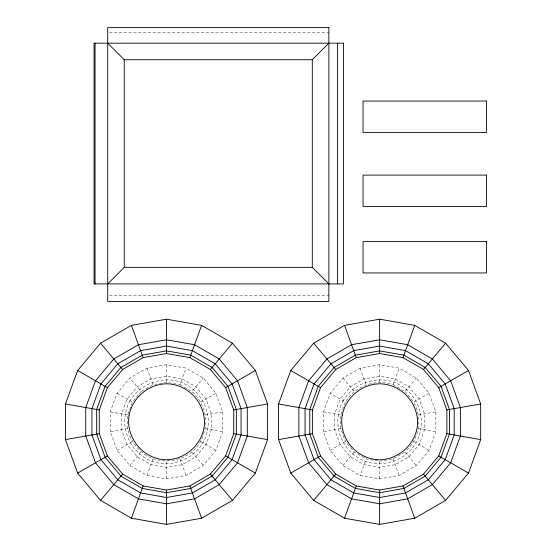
<?xml version="1.0" encoding="UTF-8"?>
<svg xmlns="http://www.w3.org/2000/svg" width="552" height="552" viewBox="0 0 552 552"><rect width="100%" height="100%" fill="white"/><g stroke="black" fill="none" stroke-linecap="round" stroke-linejoin="round"><path stroke-width="0.41" stroke-dasharray="2.76 2.07" d="M110.283 431.705L110.283 411.875L117.065 393.245L129.81 378.058L146.984 368.143L166.504 364.699L186.031 368.143L203.205 378.058L215.949 393.245L222.732 411.875L222.732 431.705L215.949 450.335L203.205 465.522L186.031 475.438L166.504 478.881L146.984 475.438L129.81 465.522L117.065 450.335L110.283 431.705L127.657 428.642C130.61 442.297 140.077 453.578 153.014 458.864C166.325 463.128 180.821 460.575 191.868 452.012C210.084 436.211 210.084 407.362 191.868 391.568L203.205 378.058M127.657 428.642L127.657 414.938L132.342 402.063L141.146 391.568L129.81 378.058M166.504 478.881L166.504 461.244M323.41 431.705L323.41 411.875L330.193 393.245L342.937 378.058L360.104 368.143L379.631 364.699L399.158 368.143L416.332 378.058L429.077 393.245L435.852 411.875L435.852 431.705L429.077 450.335L416.332 465.522L399.158 475.438L379.631 478.881L360.104 475.438L342.937 465.522L330.193 450.335L323.41 431.705L340.777 428.642L345.462 441.517L354.274 452.012L365.396 458.436M340.777 428.642L340.777 414.938L345.462 402.063L330.193 393.245M379.631 478.881L379.631 461.244L366.135 458.864L360.104 475.438M406.645 450.046C419.541 438.24 422.252 418.126 414.09 402.87M146.984 475.438L153.014 458.864M141.892 391.14L153.014 384.716L166.504 382.336L180 384.716L186.031 368.143M346.014 401.407C355.633 385.682 375.774 378.824 393.127 384.716L399.158 368.143M129.81 465.522L141.146 452.012M342.937 465.522L354.274 452.012M393.127 384.716L404.989 391.568L416.332 378.058M379.631 461.244L393.127 458.864L404.989 452.012L406.093 450.701M117.065 450.335L132.342 441.517M200.673 402.063L215.949 393.245M330.193 450.335L345.462 441.517M429.077 393.245L413.8 402.063L404.989 391.568M205.358 414.938L222.732 411.875M418.485 414.938L435.852 411.875M109.42 32.471L328.854 32.471M109.42 295.596L328.854 295.596M323.41 411.875L340.777 414.938M418.485 428.642L435.852 431.705M110.283 411.875L127.657 414.938M205.358 428.642L222.732 431.705M413.8 441.517L429.077 450.335M180 384.716L191.123 391.14M117.065 393.245L133.612 402.801M200.673 441.517L215.949 450.335M342.937 378.058L354.274 391.568M404.989 452.012L416.332 465.522M191.868 452.012L203.205 465.522M360.104 368.143L366.135 384.716M393.127 458.864L399.158 475.438M146.984 368.143L153.014 384.716M180 458.864L186.031 475.438M379.631 364.699L379.631 382.336M166.504 364.699L166.504 382.336M121.571 413.869L121.571 429.711L126.988 444.601L137.179 456.745L150.903 464.667L166.504 467.42L182.112 464.667L195.836 456.745L206.027 444.601L211.444 429.711L211.444 413.869L206.027 398.972L195.836 386.835L182.112 378.913L166.504 376.16L150.903 378.913L137.179 386.835L126.988 398.972L121.571 413.869M334.691 413.869L334.691 429.711L340.115 444.601L350.299 456.745L364.023 464.667L379.631 467.42L395.239 464.667L408.963 456.745L419.147 444.601L424.571 429.711L424.571 413.869L419.147 398.972L408.963 386.835L395.239 378.913L379.631 376.16L364.023 378.913L350.299 386.835L340.115 398.972L334.691 413.869M130.024 400.724C117.562 423.467 127.933 451.964 152.097 461.382C170.996 467.848 192.676 459.961 202.991 442.856C215.452 420.106 205.082 391.616 180.918 382.198C162.019 375.726 140.339 383.619 130.024 400.724M343.144 400.724C330.682 423.467 341.053 451.964 365.224 461.382C384.123 467.848 405.803 459.961 416.118 442.856C428.58 420.106 418.209 391.616 394.038 382.198C375.139 375.726 353.466 383.619 343.144 400.724"/><path stroke-width="0.83" d="M65.453 439.606L65.453 403.974L77.646 370.482L100.554 343.185L131.41 325.369L166.504 319.18L201.604 325.369L232.461 343.185L255.369 370.482L267.561 403.974L267.561 439.606L255.369 473.092L232.461 500.395L201.604 518.211L166.504 524.4L131.41 518.211L100.547 500.395L77.646 473.092L65.453 439.606L99.277 433.644L107.385 455.924L122.627 474.085L143.161 485.939L166.504 490.059L189.853 485.939L210.388 474.085L225.63 455.924L233.737 433.644L233.737 409.936L225.63 387.656L210.388 369.495L189.853 357.641L166.504 353.522L143.161 357.641L122.627 369.495L107.385 387.656L99.277 409.936L99.277 433.644M166.504 524.4L166.504 490.059M278.581 439.606L278.581 403.974L290.766 370.482L313.674 343.185L344.538 325.369L379.631 319.18L414.724 325.369L445.588 343.185L468.496 370.482L480.682 403.974L480.682 439.606L468.496 473.092L445.588 500.395L414.724 518.211L379.631 524.4L344.538 518.211L313.674 500.395L290.766 473.092L278.581 439.606L312.404 433.644L320.512 455.924L335.754 474.085L356.281 485.939L379.631 490.059L402.981 485.939L423.515 474.085L438.75 455.924L446.858 433.644L446.858 409.936L438.75 387.656L423.515 369.495L402.981 357.641L379.631 353.522L356.281 357.641L335.754 369.495L320.512 387.656L312.404 409.936L312.404 433.644M379.631 524.4L379.631 490.059M131.41 518.211L143.161 485.939M189.853 357.641L201.604 325.369M344.538 518.211L356.281 485.939M402.981 357.641L414.724 325.369M100.547 500.395L122.627 474.085M210.388 369.495L232.461 343.185M313.674 500.395L335.754 474.085M423.515 369.495L445.588 343.185M328.854 283.907L312.301 267.354L312.301 59.74L328.854 43.18M107.702 283.907L124.255 267.354L124.255 59.74L107.702 43.18M77.646 473.092L107.385 455.924M225.63 387.656L255.369 370.482M290.766 473.092L320.512 455.924M438.75 387.656L468.496 370.482M233.737 409.936L267.561 403.974M446.858 409.936L480.682 403.974M124.255 59.74L312.301 59.74M124.255 267.354L312.301 267.354M278.581 403.974L312.404 409.936M446.858 433.644L480.682 439.606M65.453 403.974L99.277 409.936M233.737 433.644L267.561 439.606M290.766 370.482L320.512 387.656M438.75 455.924L468.496 473.092M77.646 370.482L107.385 387.656M225.63 455.924L255.369 473.092M313.674 343.185L335.754 369.495M423.515 474.085L445.588 500.395M100.554 343.185L122.627 369.495M210.388 474.085L232.461 500.395M344.538 325.369L356.281 357.641M402.981 485.939L414.724 518.211M131.41 325.369L143.161 357.641M189.853 485.939L201.604 518.211M379.631 319.18L379.631 353.522M337.617 43.18L337.617 283.907M166.504 319.18L166.504 353.522M95.041 43.18L95.041 283.907M85.739 407.548L85.739 436.032L95.482 462.797L113.788 484.615L138.455 498.856L166.504 503.803L194.559 498.856L219.227 484.615L237.532 462.797L247.275 436.032L247.275 407.548L237.532 380.783L219.227 358.966L194.559 344.724L166.504 339.777L138.455 344.724L113.788 358.966L95.482 380.783L85.739 407.548M91.936 408.639L91.936 434.941L100.926 459.65L117.831 479.798L140.608 492.943L166.504 497.511L192.406 492.943L215.183 479.798L232.088 459.65L241.079 434.941L241.079 408.639L232.088 383.93L215.183 363.782L192.406 350.63L166.504 346.07L140.608 350.63L117.831 363.782L100.926 383.93L91.936 408.639M96.676 409.474L96.676 434.1L105.101 457.242L120.929 476.107L142.257 488.423L166.504 492.694L190.757 488.423L212.085 476.107L227.914 457.242L236.339 434.1L236.339 409.474L227.914 386.338L212.085 367.473L190.757 355.157L166.504 350.879L142.257 355.157L120.929 367.473L105.101 386.338L96.676 409.474M129.099 415.194C125.304 437.908 143.479 459.568 166.504 459.775C184.513 459.423 200.445 446.057 203.916 428.386C207.711 405.672 189.536 384.013 166.504 383.806C148.502 384.151 132.57 397.523 129.099 415.194M298.867 407.548L298.867 436.032L308.609 462.797L326.915 484.615L351.583 498.856L379.631 503.803L407.68 498.856L432.347 484.615L450.653 462.797L460.396 436.032L460.396 407.548L450.653 380.783L432.347 358.966L407.68 344.724L379.631 339.777L351.583 344.724L326.915 358.966L308.609 380.783L298.867 407.548M305.056 408.639L305.056 434.941L314.053 459.65L330.958 479.798L353.735 492.943L379.631 497.511L405.534 492.943L428.304 479.798L445.209 459.65L454.206 434.941L454.206 408.639L445.209 383.93L428.304 363.782L405.534 350.63L379.631 346.07L353.735 350.63L330.958 363.782L314.053 383.93L305.056 408.639M309.803 409.474L309.803 434.1L318.221 457.242L334.05 476.107L355.378 488.423L379.631 492.694L403.885 488.423L425.212 476.107L441.041 457.242L449.459 434.1L449.459 409.474L441.041 386.338L425.212 367.473L403.885 355.157L379.631 350.879L355.378 355.157L334.05 367.473L318.221 386.338L309.803 409.474M342.226 415.194C338.431 437.908 356.606 459.568 379.631 459.775C397.64 459.423 413.572 446.057 417.036 428.386C420.831 405.672 402.656 384.013 379.631 383.806C361.629 384.151 345.697 397.523 342.226 415.194M328.854 27.6L107.702 27.6L107.702 301.44L328.854 301.44L328.854 27.6M343.461 43.18L94.068 43.18L94.068 283.907L343.461 283.907L343.461 43.18M486.547 101.064L363.043 101.064L363.043 132.418L486.547 132.418L486.547 101.064M486.547 175.101L363.043 175.101L363.043 206.462L486.547 206.462L486.547 175.101M486.547 241.597L363.043 241.597L363.043 272.95L486.547 272.95L486.547 241.597"/></g></svg>
